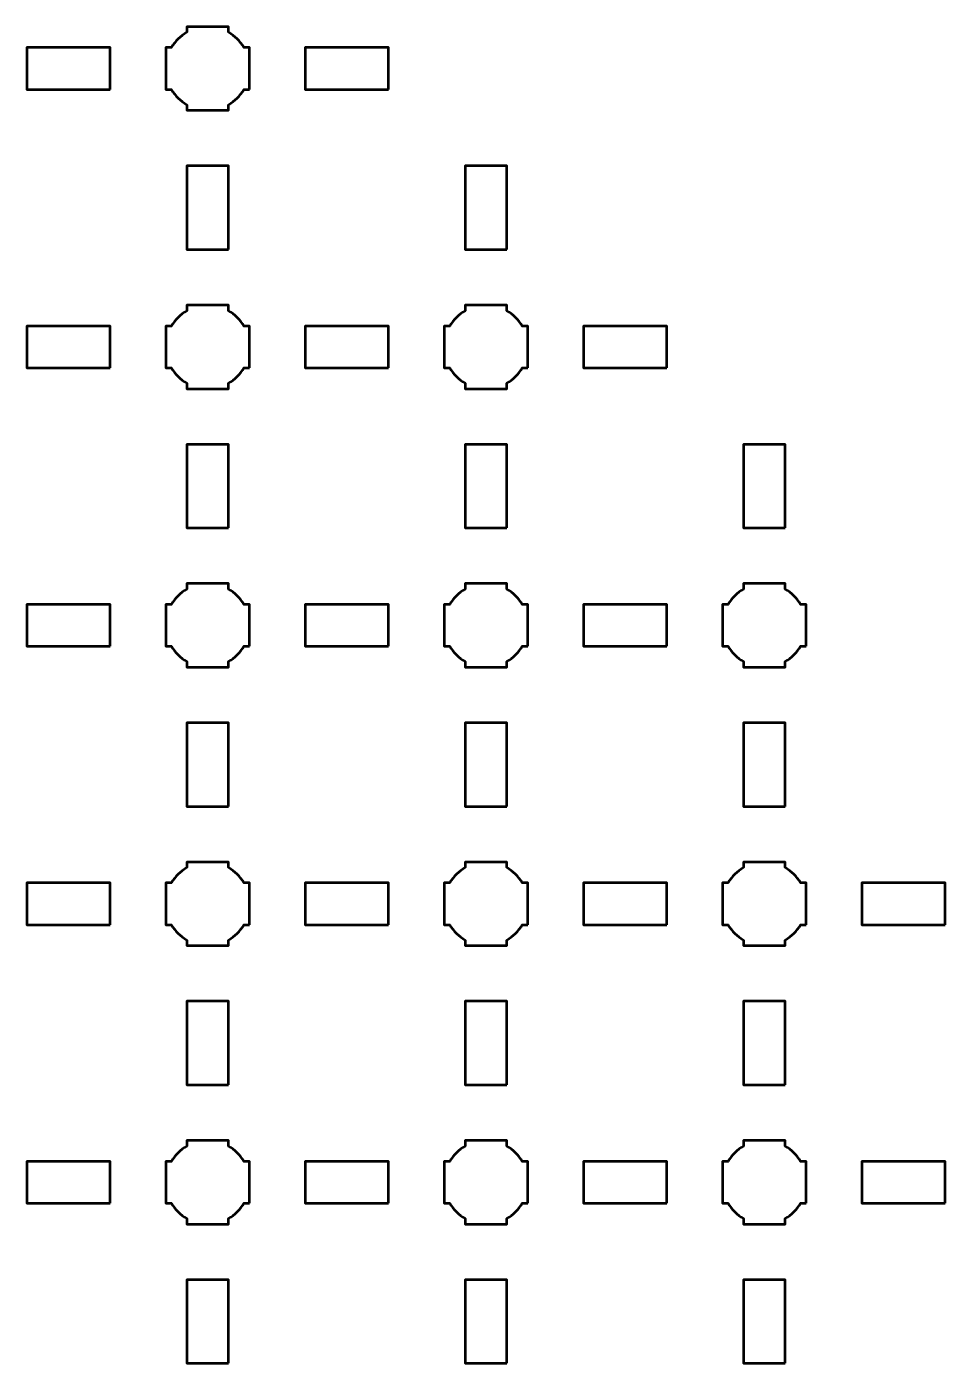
# Model space of a CAD drawing. Header units: centimetres. Extents: x -25.2 to 4.2, y -29.6 to -0.1.
# Drawn here: x -3.8 to 2.8, y -14.15 to -4.55 of the extents above; entities that cross this region are included whole.
import ezdxf

# ---------------------------------------------------------------- set-up
doc = ezdxf.new("R2010")
doc.units = ezdxf.units.CM
doc.header["$MEASUREMENT"] = 0
doc.layers.add('Layer 1', color=7, linetype='Continuous')

msp = doc.modelspace()

# ---------------------------------------------------------------- linework, layer by layer
at = {"layer": 'Layer 1', "lineweight": 53}
for points, knots in [([(-2.20002, -5), (-2.20002, -5), (-2.24017, -5), (-2.24017, -5), (-2.24017, -5), (-2.26652, -5.04553), (-2.30449, -5.0835), (-2.35002, -5.10985), (-2.35002, -5.10985), (-2.35002, -5.10985), (-2.35002, -5.15), (-2.35002, -5.15), (-2.35002, -5.15), (-2.35002, -5.15), (-2.50002, -5.15), (-2.50002, -5.15), (-2.50002, -5.15), (-2.50002, -5.15), (-2.65002, -5.15), (-2.65002, -5.15), (-2.65002, -5.15), (-2.65002, -5.15), (-2.65002, -5.10985), (-2.65002, -5.10985), (-2.65002, -5.10985), (-2.69555, -5.0835), (-2.73352, -5.04553), (-2.75987, -5), (-2.75987, -5), (-2.75987, -5), (-2.80002, -5), (-2.80002, -5), (-2.80002, -5), (-2.80002, -5), (-2.80002, -4.85), (-2.80002, -4.85), (-2.80002, -4.85), (-2.80002, -4.85), (-2.80002, -4.7), (-2.80002, -4.7), (-2.80002, -4.7), (-2.80002, -4.7), (-2.75987, -4.7), (-2.75987, -4.7), (-2.75987, -4.7), (-2.73352, -4.65447), (-2.69555, -4.6165), (-2.65002, -4.59015), (-2.65002, -4.59015), (-2.65002, -4.59015), (-2.65002, -4.55), (-2.65002, -4.55), (-2.65002, -4.55), (-2.65002, -4.55), (-2.50002, -4.55), (-2.50002, -4.55), (-2.50002, -4.55), (-2.50002, -4.55), (-2.35002, -4.55), (-2.35002, -4.55), (-2.35002, -4.55), (-2.35002, -4.55), (-2.35002, -4.59015), (-2.35002, -4.59015), (-2.35002, -4.59015), (-2.30449, -4.6165), (-2.26652, -4.65447), (-2.24017, -4.7), (-2.24017, -4.7), (-2.24017, -4.7), (-2.20002, -4.7), (-2.20002, -4.7), (-2.20002, -4.7), (-2.20002, -4.7), (-2.20002, -4.85), (-2.20002, -4.85), (-2.20002, -4.85), (-2.20002, -4.85), (-2.20002, -5), (-2.20002, -5)], [0, 0, 0, 0, 0.05, 0.05, 0.05, 0.05, 0.1, 0.1, 0.1, 0.1, 0.15, 0.15, 0.15, 0.15, 0.2, 0.2, 0.2, 0.2, 0.25, 0.25, 0.25, 0.25, 0.3, 0.3, 0.3, 0.3, 0.35, 0.35, 0.35, 0.35, 0.4, 0.4, 0.4, 0.4, 0.45, 0.45, 0.45, 0.45, 0.5, 0.5, 0.5, 0.5, 0.55, 0.55, 0.55, 0.55, 0.6, 0.6, 0.6, 0.6, 0.65, 0.65, 0.65, 0.65, 0.7, 0.7, 0.7, 0.7, 0.75, 0.75, 0.75, 0.75, 0.8, 0.8, 0.8, 0.8, 0.85, 0.85, 0.85, 0.85, 0.9, 0.9, 0.9, 0.9, 0.95, 0.95, 0.95, 0.95, 1, 1, 1, 1]), ([(-3.20002, -5), (-3.20002, -5), (-3.80002, -5), (-3.80002, -5), (-3.80002, -5), (-3.80002, -5), (-3.80002, -4.7), (-3.80002, -4.7), (-3.80002, -4.7), (-3.80002, -4.7), (-3.20002, -4.7), (-3.20002, -4.7), (-3.20002, -4.7), (-3.20002, -4.7), (-3.20002, -5), (-3.20002, -5)], [0, 0, 0, 0, 0.25, 0.25, 0.25, 0.25, 0.5, 0.5, 0.5, 0.5, 0.75, 0.75, 0.75, 0.75, 1, 1, 1, 1]), ([(-1.20002, -5), (-1.20002, -5), (-1.80002, -5), (-1.80002, -5), (-1.80002, -5), (-1.80002, -5), (-1.80002, -4.7), (-1.80002, -4.7), (-1.80002, -4.7), (-1.80002, -4.7), (-1.20002, -4.7), (-1.20002, -4.7), (-1.20002, -4.7), (-1.20002, -4.7), (-1.20002, -5), (-1.20002, -5)], [0, 0, 0, 0, 0.25, 0.25, 0.25, 0.25, 0.5, 0.5, 0.5, 0.5, 0.75, 0.75, 0.75, 0.75, 1, 1, 1, 1]), ([(-2.35002, -6.15), (-2.35002, -6.15), (-2.65002, -6.15), (-2.65002, -6.15), (-2.65002, -6.15), (-2.65002, -6.15), (-2.65002, -5.55), (-2.65002, -5.55), (-2.65002, -5.55), (-2.65002, -5.55), (-2.35002, -5.55), (-2.35002, -5.55), (-2.35002, -5.55), (-2.35002, -5.55), (-2.35002, -6.15), (-2.35002, -6.15)], [0, 0, 0, 0, 0.25, 0.25, 0.25, 0.25, 0.5, 0.5, 0.5, 0.5, 0.75, 0.75, 0.75, 0.75, 1, 1, 1, 1]), ([(-0.35002, -6.15), (-0.35002, -6.15), (-0.65002, -6.15), (-0.65002, -6.15), (-0.65002, -6.15), (-0.65002, -6.15), (-0.65002, -5.55), (-0.65002, -5.55), (-0.65002, -5.55), (-0.65002, -5.55), (-0.35002, -5.55), (-0.35002, -5.55), (-0.35002, -5.55), (-0.35002, -5.55), (-0.35002, -6.15), (-0.35002, -6.15)], [0, 0, 0, 0, 0.25, 0.25, 0.25, 0.25, 0.5, 0.5, 0.5, 0.5, 0.75, 0.75, 0.75, 0.75, 1, 1, 1, 1]), ([(-2.20002, -7), (-2.20002, -7), (-2.24017, -7), (-2.24017, -7), (-2.24017, -7), (-2.26652, -7.04553), (-2.30449, -7.0835), (-2.35002, -7.10985), (-2.35002, -7.10985), (-2.35002, -7.10985), (-2.35002, -7.15), (-2.35002, -7.15), (-2.35002, -7.15), (-2.35002, -7.15), (-2.50002, -7.15), (-2.50002, -7.15), (-2.50002, -7.15), (-2.50002, -7.15), (-2.65002, -7.15), (-2.65002, -7.15), (-2.65002, -7.15), (-2.65002, -7.15), (-2.65002, -7.10985), (-2.65002, -7.10985), (-2.65002, -7.10985), (-2.69555, -7.0835), (-2.73352, -7.04553), (-2.75987, -7), (-2.75987, -7), (-2.75987, -7), (-2.80002, -7), (-2.80002, -7), (-2.80002, -7), (-2.80002, -7), (-2.80002, -6.85), (-2.80002, -6.85), (-2.80002, -6.85), (-2.80002, -6.85), (-2.80002, -6.7), (-2.80002, -6.7), (-2.80002, -6.7), (-2.80002, -6.7), (-2.75987, -6.7), (-2.75987, -6.7), (-2.75987, -6.7), (-2.73352, -6.65447), (-2.69555, -6.6165), (-2.65002, -6.59015), (-2.65002, -6.59015), (-2.65002, -6.59015), (-2.65002, -6.55), (-2.65002, -6.55), (-2.65002, -6.55), (-2.65002, -6.55), (-2.50002, -6.55), (-2.50002, -6.55), (-2.50002, -6.55), (-2.50002, -6.55), (-2.35002, -6.55), (-2.35002, -6.55), (-2.35002, -6.55), (-2.35002, -6.55), (-2.35002, -6.59015), (-2.35002, -6.59015), (-2.35002, -6.59015), (-2.30449, -6.6165), (-2.26652, -6.65447), (-2.24017, -6.7), (-2.24017, -6.7), (-2.24017, -6.7), (-2.20002, -6.7), (-2.20002, -6.7), (-2.20002, -6.7), (-2.20002, -6.7), (-2.20002, -6.85), (-2.20002, -6.85), (-2.20002, -6.85), (-2.20002, -6.85), (-2.20002, -7), (-2.20002, -7)], [0, 0, 0, 0, 0.05, 0.05, 0.05, 0.05, 0.1, 0.1, 0.1, 0.1, 0.15, 0.15, 0.15, 0.15, 0.2, 0.2, 0.2, 0.2, 0.25, 0.25, 0.25, 0.25, 0.3, 0.3, 0.3, 0.3, 0.35, 0.35, 0.35, 0.35, 0.4, 0.4, 0.4, 0.4, 0.45, 0.45, 0.45, 0.45, 0.5, 0.5, 0.5, 0.5, 0.55, 0.55, 0.55, 0.55, 0.6, 0.6, 0.6, 0.6, 0.65, 0.65, 0.65, 0.65, 0.7, 0.7, 0.7, 0.7, 0.75, 0.75, 0.75, 0.75, 0.8, 0.8, 0.8, 0.8, 0.85, 0.85, 0.85, 0.85, 0.9, 0.9, 0.9, 0.9, 0.95, 0.95, 0.95, 0.95, 1, 1, 1, 1]), ([(-0.20002, -7), (-0.20002, -7), (-0.24017, -7), (-0.24017, -7), (-0.24017, -7), (-0.26652, -7.04553), (-0.30449, -7.0835), (-0.35002, -7.10985), (-0.35002, -7.10985), (-0.35002, -7.10985), (-0.35002, -7.15), (-0.35002, -7.15), (-0.35002, -7.15), (-0.35002, -7.15), (-0.50002, -7.15), (-0.50002, -7.15), (-0.50002, -7.15), (-0.50002, -7.15), (-0.65002, -7.15), (-0.65002, -7.15), (-0.65002, -7.15), (-0.65002, -7.15), (-0.65002, -7.10985), (-0.65002, -7.10985), (-0.65002, -7.10985), (-0.69555, -7.0835), (-0.73352, -7.04553), (-0.75987, -7), (-0.75987, -7), (-0.75987, -7), (-0.80002, -7), (-0.80002, -7), (-0.80002, -7), (-0.80002, -7), (-0.80002, -6.85), (-0.80002, -6.85), (-0.80002, -6.85), (-0.80002, -6.85), (-0.80002, -6.7), (-0.80002, -6.7), (-0.80002, -6.7), (-0.80002, -6.7), (-0.75987, -6.7), (-0.75987, -6.7), (-0.75987, -6.7), (-0.73352, -6.65447), (-0.69555, -6.6165), (-0.65002, -6.59015), (-0.65002, -6.59015), (-0.65002, -6.59015), (-0.65002, -6.55), (-0.65002, -6.55), (-0.65002, -6.55), (-0.65002, -6.55), (-0.50002, -6.55), (-0.50002, -6.55), (-0.50002, -6.55), (-0.50002, -6.55), (-0.35002, -6.55), (-0.35002, -6.55), (-0.35002, -6.55), (-0.35002, -6.55), (-0.35002, -6.59015), (-0.35002, -6.59015), (-0.35002, -6.59015), (-0.30449, -6.6165), (-0.26652, -6.65447), (-0.24017, -6.7), (-0.24017, -6.7), (-0.24017, -6.7), (-0.20002, -6.7), (-0.20002, -6.7), (-0.20002, -6.7), (-0.20002, -6.7), (-0.20002, -6.85), (-0.20002, -6.85), (-0.20002, -6.85), (-0.20002, -6.85), (-0.20002, -7), (-0.20002, -7)], [0, 0, 0, 0, 0.05, 0.05, 0.05, 0.05, 0.1, 0.1, 0.1, 0.1, 0.15, 0.15, 0.15, 0.15, 0.2, 0.2, 0.2, 0.2, 0.25, 0.25, 0.25, 0.25, 0.3, 0.3, 0.3, 0.3, 0.35, 0.35, 0.35, 0.35, 0.4, 0.4, 0.4, 0.4, 0.45, 0.45, 0.45, 0.45, 0.5, 0.5, 0.5, 0.5, 0.55, 0.55, 0.55, 0.55, 0.6, 0.6, 0.6, 0.6, 0.65, 0.65, 0.65, 0.65, 0.7, 0.7, 0.7, 0.7, 0.75, 0.75, 0.75, 0.75, 0.8, 0.8, 0.8, 0.8, 0.85, 0.85, 0.85, 0.85, 0.9, 0.9, 0.9, 0.9, 0.95, 0.95, 0.95, 0.95, 1, 1, 1, 1]), ([(-3.20002, -7), (-3.20002, -7), (-3.80002, -7), (-3.80002, -7), (-3.80002, -7), (-3.80002, -7), (-3.80002, -6.7), (-3.80002, -6.7), (-3.80002, -6.7), (-3.80002, -6.7), (-3.20002, -6.7), (-3.20002, -6.7), (-3.20002, -6.7), (-3.20002, -6.7), (-3.20002, -7), (-3.20002, -7)], [0, 0, 0, 0, 0.25, 0.25, 0.25, 0.25, 0.5, 0.5, 0.5, 0.5, 0.75, 0.75, 0.75, 0.75, 1, 1, 1, 1]), ([(-1.20002, -7), (-1.20002, -7), (-1.80002, -7), (-1.80002, -7), (-1.80002, -7), (-1.80002, -7), (-1.80002, -6.7), (-1.80002, -6.7), (-1.80002, -6.7), (-1.80002, -6.7), (-1.20002, -6.7), (-1.20002, -6.7), (-1.20002, -6.7), (-1.20002, -6.7), (-1.20002, -7), (-1.20002, -7)], [0, 0, 0, 0, 0.25, 0.25, 0.25, 0.25, 0.5, 0.5, 0.5, 0.5, 0.75, 0.75, 0.75, 0.75, 1, 1, 1, 1]), ([(0.79998, -7), (0.79998, -7), (0.19998, -7), (0.19998, -7), (0.19998, -7), (0.19998, -7), (0.19998, -6.7), (0.19998, -6.7), (0.19998, -6.7), (0.19998, -6.7), (0.79998, -6.7), (0.79998, -6.7), (0.79998, -6.7), (0.79998, -6.7), (0.79998, -7), (0.79998, -7)], [0, 0, 0, 0, 0.25, 0.25, 0.25, 0.25, 0.5, 0.5, 0.5, 0.5, 0.75, 0.75, 0.75, 0.75, 1, 1, 1, 1]), ([(-2.35002, -8.15), (-2.35002, -8.15), (-2.65002, -8.15), (-2.65002, -8.15), (-2.65002, -8.15), (-2.65002, -8.15), (-2.65002, -7.55), (-2.65002, -7.55), (-2.65002, -7.55), (-2.65002, -7.55), (-2.35002, -7.55), (-2.35002, -7.55), (-2.35002, -7.55), (-2.35002, -7.55), (-2.35002, -8.15), (-2.35002, -8.15)], [0, 0, 0, 0, 0.25, 0.25, 0.25, 0.25, 0.5, 0.5, 0.5, 0.5, 0.75, 0.75, 0.75, 0.75, 1, 1, 1, 1]), ([(-0.35002, -8.15), (-0.35002, -8.15), (-0.65002, -8.15), (-0.65002, -8.15), (-0.65002, -8.15), (-0.65002, -8.15), (-0.65002, -7.55), (-0.65002, -7.55), (-0.65002, -7.55), (-0.65002, -7.55), (-0.35002, -7.55), (-0.35002, -7.55), (-0.35002, -7.55), (-0.35002, -7.55), (-0.35002, -8.15), (-0.35002, -8.15)], [0, 0, 0, 0, 0.25, 0.25, 0.25, 0.25, 0.5, 0.5, 0.5, 0.5, 0.75, 0.75, 0.75, 0.75, 1, 1, 1, 1]), ([(1.64998, -8.15), (1.64998, -8.15), (1.34998, -8.15), (1.34998, -8.15), (1.34998, -8.15), (1.34998, -8.15), (1.34998, -7.55), (1.34998, -7.55), (1.34998, -7.55), (1.34998, -7.55), (1.64998, -7.55), (1.64998, -7.55), (1.64998, -7.55), (1.64998, -7.55), (1.64998, -8.15), (1.64998, -8.15)], [0, 0, 0, 0, 0.25, 0.25, 0.25, 0.25, 0.5, 0.5, 0.5, 0.5, 0.75, 0.75, 0.75, 0.75, 1, 1, 1, 1]), ([(-2.20002, -9), (-2.20002, -9), (-2.24017, -9), (-2.24017, -9), (-2.24017, -9), (-2.26652, -9.04553), (-2.30449, -9.0835), (-2.35002, -9.10985), (-2.35002, -9.10985), (-2.35002, -9.10985), (-2.35002, -9.15), (-2.35002, -9.15), (-2.35002, -9.15), (-2.35002, -9.15), (-2.50002, -9.15), (-2.50002, -9.15), (-2.50002, -9.15), (-2.50002, -9.15), (-2.65002, -9.15), (-2.65002, -9.15), (-2.65002, -9.15), (-2.65002, -9.15), (-2.65002, -9.10985), (-2.65002, -9.10985), (-2.65002, -9.10985), (-2.69555, -9.0835), (-2.73352, -9.04553), (-2.75987, -9), (-2.75987, -9), (-2.75987, -9), (-2.80002, -9), (-2.80002, -9), (-2.80002, -9), (-2.80002, -9), (-2.80002, -8.85), (-2.80002, -8.85), (-2.80002, -8.85), (-2.80002, -8.85), (-2.80002, -8.7), (-2.80002, -8.7), (-2.80002, -8.7), (-2.80002, -8.7), (-2.75987, -8.7), (-2.75987, -8.7), (-2.75987, -8.7), (-2.73352, -8.65447), (-2.69555, -8.6165), (-2.65002, -8.59015), (-2.65002, -8.59015), (-2.65002, -8.59015), (-2.65002, -8.55), (-2.65002, -8.55), (-2.65002, -8.55), (-2.65002, -8.55), (-2.50002, -8.55), (-2.50002, -8.55), (-2.50002, -8.55), (-2.50002, -8.55), (-2.35002, -8.55), (-2.35002, -8.55), (-2.35002, -8.55), (-2.35002, -8.55), (-2.35002, -8.59015), (-2.35002, -8.59015), (-2.35002, -8.59015), (-2.30449, -8.6165), (-2.26652, -8.65447), (-2.24017, -8.7), (-2.24017, -8.7), (-2.24017, -8.7), (-2.20002, -8.7), (-2.20002, -8.7), (-2.20002, -8.7), (-2.20002, -8.7), (-2.20002, -8.85), (-2.20002, -8.85), (-2.20002, -8.85), (-2.20002, -8.85), (-2.20002, -9), (-2.20002, -9)], [0, 0, 0, 0, 0.05, 0.05, 0.05, 0.05, 0.1, 0.1, 0.1, 0.1, 0.15, 0.15, 0.15, 0.15, 0.2, 0.2, 0.2, 0.2, 0.25, 0.25, 0.25, 0.25, 0.3, 0.3, 0.3, 0.3, 0.35, 0.35, 0.35, 0.35, 0.4, 0.4, 0.4, 0.4, 0.45, 0.45, 0.45, 0.45, 0.5, 0.5, 0.5, 0.5, 0.55, 0.55, 0.55, 0.55, 0.6, 0.6, 0.6, 0.6, 0.65, 0.65, 0.65, 0.65, 0.7, 0.7, 0.7, 0.7, 0.75, 0.75, 0.75, 0.75, 0.8, 0.8, 0.8, 0.8, 0.85, 0.85, 0.85, 0.85, 0.9, 0.9, 0.9, 0.9, 0.95, 0.95, 0.95, 0.95, 1, 1, 1, 1]), ([(-0.20002, -9), (-0.20002, -9), (-0.24017, -9), (-0.24017, -9), (-0.24017, -9), (-0.26652, -9.04553), (-0.30449, -9.0835), (-0.35002, -9.10985), (-0.35002, -9.10985), (-0.35002, -9.10985), (-0.35002, -9.15), (-0.35002, -9.15), (-0.35002, -9.15), (-0.35002, -9.15), (-0.50002, -9.15), (-0.50002, -9.15), (-0.50002, -9.15), (-0.50002, -9.15), (-0.65002, -9.15), (-0.65002, -9.15), (-0.65002, -9.15), (-0.65002, -9.15), (-0.65002, -9.10985), (-0.65002, -9.10985), (-0.65002, -9.10985), (-0.69555, -9.0835), (-0.73352, -9.04553), (-0.75987, -9), (-0.75987, -9), (-0.75987, -9), (-0.80002, -9), (-0.80002, -9), (-0.80002, -9), (-0.80002, -9), (-0.80002, -8.85), (-0.80002, -8.85), (-0.80002, -8.85), (-0.80002, -8.85), (-0.80002, -8.7), (-0.80002, -8.7), (-0.80002, -8.7), (-0.80002, -8.7), (-0.75987, -8.7), (-0.75987, -8.7), (-0.75987, -8.7), (-0.73352, -8.65447), (-0.69555, -8.6165), (-0.65002, -8.59015), (-0.65002, -8.59015), (-0.65002, -8.59015), (-0.65002, -8.55), (-0.65002, -8.55), (-0.65002, -8.55), (-0.65002, -8.55), (-0.50002, -8.55), (-0.50002, -8.55), (-0.50002, -8.55), (-0.50002, -8.55), (-0.35002, -8.55), (-0.35002, -8.55), (-0.35002, -8.55), (-0.35002, -8.55), (-0.35002, -8.59015), (-0.35002, -8.59015), (-0.35002, -8.59015), (-0.30449, -8.6165), (-0.26652, -8.65447), (-0.24017, -8.7), (-0.24017, -8.7), (-0.24017, -8.7), (-0.20002, -8.7), (-0.20002, -8.7), (-0.20002, -8.7), (-0.20002, -8.7), (-0.20002, -8.85), (-0.20002, -8.85), (-0.20002, -8.85), (-0.20002, -8.85), (-0.20002, -9), (-0.20002, -9)], [0, 0, 0, 0, 0.05, 0.05, 0.05, 0.05, 0.1, 0.1, 0.1, 0.1, 0.15, 0.15, 0.15, 0.15, 0.2, 0.2, 0.2, 0.2, 0.25, 0.25, 0.25, 0.25, 0.3, 0.3, 0.3, 0.3, 0.35, 0.35, 0.35, 0.35, 0.4, 0.4, 0.4, 0.4, 0.45, 0.45, 0.45, 0.45, 0.5, 0.5, 0.5, 0.5, 0.55, 0.55, 0.55, 0.55, 0.6, 0.6, 0.6, 0.6, 0.65, 0.65, 0.65, 0.65, 0.7, 0.7, 0.7, 0.7, 0.75, 0.75, 0.75, 0.75, 0.8, 0.8, 0.8, 0.8, 0.85, 0.85, 0.85, 0.85, 0.9, 0.9, 0.9, 0.9, 0.95, 0.95, 0.95, 0.95, 1, 1, 1, 1]), ([(1.79998, -9), (1.79998, -9), (1.75983, -9), (1.75983, -9), (1.75983, -9), (1.73348, -9.04553), (1.69551, -9.0835), (1.64998, -9.10985), (1.64998, -9.10985), (1.64998, -9.10985), (1.64998, -9.15), (1.64998, -9.15), (1.64998, -9.15), (1.64998, -9.15), (1.49998, -9.15), (1.49998, -9.15), (1.49998, -9.15), (1.49998, -9.15), (1.34998, -9.15), (1.34998, -9.15), (1.34998, -9.15), (1.34998, -9.15), (1.34998, -9.10985), (1.34998, -9.10985), (1.34998, -9.10985), (1.30445, -9.0835), (1.26648, -9.04553), (1.24013, -9), (1.24013, -9), (1.24013, -9), (1.19998, -9), (1.19998, -9), (1.19998, -9), (1.19998, -9), (1.19998, -8.85), (1.19998, -8.85), (1.19998, -8.85), (1.19998, -8.85), (1.19998, -8.7), (1.19998, -8.7), (1.19998, -8.7), (1.19998, -8.7), (1.24013, -8.7), (1.24013, -8.7), (1.24013, -8.7), (1.26648, -8.65447), (1.30445, -8.6165), (1.34998, -8.59015), (1.34998, -8.59015), (1.34998, -8.59015), (1.34998, -8.55), (1.34998, -8.55), (1.34998, -8.55), (1.34998, -8.55), (1.49998, -8.55), (1.49998, -8.55), (1.49998, -8.55), (1.49998, -8.55), (1.64998, -8.55), (1.64998, -8.55), (1.64998, -8.55), (1.64998, -8.55), (1.64998, -8.59015), (1.64998, -8.59015), (1.64998, -8.59015), (1.69551, -8.6165), (1.73348, -8.65447), (1.75983, -8.7), (1.75983, -8.7), (1.75983, -8.7), (1.79998, -8.7), (1.79998, -8.7), (1.79998, -8.7), (1.79998, -8.7), (1.79998, -8.85), (1.79998, -8.85), (1.79998, -8.85), (1.79998, -8.85), (1.79998, -9), (1.79998, -9)], [0, 0, 0, 0, 0.05, 0.05, 0.05, 0.05, 0.1, 0.1, 0.1, 0.1, 0.15, 0.15, 0.15, 0.15, 0.2, 0.2, 0.2, 0.2, 0.25, 0.25, 0.25, 0.25, 0.3, 0.3, 0.3, 0.3, 0.35, 0.35, 0.35, 0.35, 0.4, 0.4, 0.4, 0.4, 0.45, 0.45, 0.45, 0.45, 0.5, 0.5, 0.5, 0.5, 0.55, 0.55, 0.55, 0.55, 0.6, 0.6, 0.6, 0.6, 0.65, 0.65, 0.65, 0.65, 0.7, 0.7, 0.7, 0.7, 0.75, 0.75, 0.75, 0.75, 0.8, 0.8, 0.8, 0.8, 0.85, 0.85, 0.85, 0.85, 0.9, 0.9, 0.9, 0.9, 0.95, 0.95, 0.95, 0.95, 1, 1, 1, 1]), ([(-3.20002, -9), (-3.20002, -9), (-3.80002, -9), (-3.80002, -9), (-3.80002, -9), (-3.80002, -9), (-3.80002, -8.7), (-3.80002, -8.7), (-3.80002, -8.7), (-3.80002, -8.7), (-3.20002, -8.7), (-3.20002, -8.7), (-3.20002, -8.7), (-3.20002, -8.7), (-3.20002, -9), (-3.20002, -9)], [0, 0, 0, 0, 0.25, 0.25, 0.25, 0.25, 0.5, 0.5, 0.5, 0.5, 0.75, 0.75, 0.75, 0.75, 1, 1, 1, 1]), ([(-1.20002, -9), (-1.20002, -9), (-1.80002, -9), (-1.80002, -9), (-1.80002, -9), (-1.80002, -9), (-1.80002, -8.7), (-1.80002, -8.7), (-1.80002, -8.7), (-1.80002, -8.7), (-1.20002, -8.7), (-1.20002, -8.7), (-1.20002, -8.7), (-1.20002, -8.7), (-1.20002, -9), (-1.20002, -9)], [0, 0, 0, 0, 0.25, 0.25, 0.25, 0.25, 0.5, 0.5, 0.5, 0.5, 0.75, 0.75, 0.75, 0.75, 1, 1, 1, 1]), ([(0.79998, -9), (0.79998, -9), (0.19998, -9), (0.19998, -9), (0.19998, -9), (0.19998, -9), (0.19998, -8.7), (0.19998, -8.7), (0.19998, -8.7), (0.19998, -8.7), (0.79998, -8.7), (0.79998, -8.7), (0.79998, -8.7), (0.79998, -8.7), (0.79998, -9), (0.79998, -9)], [0, 0, 0, 0, 0.25, 0.25, 0.25, 0.25, 0.5, 0.5, 0.5, 0.5, 0.75, 0.75, 0.75, 0.75, 1, 1, 1, 1]), ([(-2.35002, -10.15), (-2.35002, -10.15), (-2.65002, -10.15), (-2.65002, -10.15), (-2.65002, -10.15), (-2.65002, -10.15), (-2.65002, -9.55), (-2.65002, -9.55), (-2.65002, -9.55), (-2.65002, -9.55), (-2.35002, -9.55), (-2.35002, -9.55), (-2.35002, -9.55), (-2.35002, -9.55), (-2.35002, -10.15), (-2.35002, -10.15)], [0, 0, 0, 0, 0.25, 0.25, 0.25, 0.25, 0.5, 0.5, 0.5, 0.5, 0.75, 0.75, 0.75, 0.75, 1, 1, 1, 1]), ([(-0.35002, -10.15), (-0.35002, -10.15), (-0.65002, -10.15), (-0.65002, -10.15), (-0.65002, -10.15), (-0.65002, -10.15), (-0.65002, -9.55), (-0.65002, -9.55), (-0.65002, -9.55), (-0.65002, -9.55), (-0.35002, -9.55), (-0.35002, -9.55), (-0.35002, -9.55), (-0.35002, -9.55), (-0.35002, -10.15), (-0.35002, -10.15)], [0, 0, 0, 0, 0.25, 0.25, 0.25, 0.25, 0.5, 0.5, 0.5, 0.5, 0.75, 0.75, 0.75, 0.75, 1, 1, 1, 1]), ([(1.64998, -10.15), (1.64998, -10.15), (1.34998, -10.15), (1.34998, -10.15), (1.34998, -10.15), (1.34998, -10.15), (1.34998, -9.55), (1.34998, -9.55), (1.34998, -9.55), (1.34998, -9.55), (1.64998, -9.55), (1.64998, -9.55), (1.64998, -9.55), (1.64998, -9.55), (1.64998, -10.15), (1.64998, -10.15)], [0, 0, 0, 0, 0.25, 0.25, 0.25, 0.25, 0.5, 0.5, 0.5, 0.5, 0.75, 0.75, 0.75, 0.75, 1, 1, 1, 1]), ([(-2.20002, -11), (-2.20002, -11), (-2.24017, -11), (-2.24017, -11), (-2.24017, -11), (-2.26652, -11.04553), (-2.30449, -11.0835), (-2.35002, -11.10985), (-2.35002, -11.10985), (-2.35002, -11.10985), (-2.35002, -11.15), (-2.35002, -11.15), (-2.35002, -11.15), (-2.35002, -11.15), (-2.50002, -11.15), (-2.50002, -11.15), (-2.50002, -11.15), (-2.50002, -11.15), (-2.65002, -11.15), (-2.65002, -11.15), (-2.65002, -11.15), (-2.65002, -11.15), (-2.65002, -11.10985), (-2.65002, -11.10985), (-2.65002, -11.10985), (-2.69555, -11.0835), (-2.73352, -11.04553), (-2.75987, -11), (-2.75987, -11), (-2.75987, -11), (-2.80002, -11), (-2.80002, -11), (-2.80002, -11), (-2.80002, -11), (-2.80002, -10.85), (-2.80002, -10.85), (-2.80002, -10.85), (-2.80002, -10.85), (-2.80002, -10.7), (-2.80002, -10.7), (-2.80002, -10.7), (-2.80002, -10.7), (-2.75987, -10.7), (-2.75987, -10.7), (-2.75987, -10.7), (-2.73352, -10.65447), (-2.69555, -10.6165), (-2.65002, -10.59015), (-2.65002, -10.59015), (-2.65002, -10.59015), (-2.65002, -10.55), (-2.65002, -10.55), (-2.65002, -10.55), (-2.65002, -10.55), (-2.50002, -10.55), (-2.50002, -10.55), (-2.50002, -10.55), (-2.50002, -10.55), (-2.35002, -10.55), (-2.35002, -10.55), (-2.35002, -10.55), (-2.35002, -10.55), (-2.35002, -10.59015), (-2.35002, -10.59015), (-2.35002, -10.59015), (-2.30449, -10.6165), (-2.26652, -10.65447), (-2.24017, -10.7), (-2.24017, -10.7), (-2.24017, -10.7), (-2.20002, -10.7), (-2.20002, -10.7), (-2.20002, -10.7), (-2.20002, -10.7), (-2.20002, -10.85), (-2.20002, -10.85), (-2.20002, -10.85), (-2.20002, -10.85), (-2.20002, -11), (-2.20002, -11)], [0, 0, 0, 0, 0.05, 0.05, 0.05, 0.05, 0.1, 0.1, 0.1, 0.1, 0.15, 0.15, 0.15, 0.15, 0.2, 0.2, 0.2, 0.2, 0.25, 0.25, 0.25, 0.25, 0.3, 0.3, 0.3, 0.3, 0.35, 0.35, 0.35, 0.35, 0.4, 0.4, 0.4, 0.4, 0.45, 0.45, 0.45, 0.45, 0.5, 0.5, 0.5, 0.5, 0.55, 0.55, 0.55, 0.55, 0.6, 0.6, 0.6, 0.6, 0.65, 0.65, 0.65, 0.65, 0.7, 0.7, 0.7, 0.7, 0.75, 0.75, 0.75, 0.75, 0.8, 0.8, 0.8, 0.8, 0.85, 0.85, 0.85, 0.85, 0.9, 0.9, 0.9, 0.9, 0.95, 0.95, 0.95, 0.95, 1, 1, 1, 1]), ([(-0.20002, -11), (-0.20002, -11), (-0.24017, -11), (-0.24017, -11), (-0.24017, -11), (-0.26652, -11.04553), (-0.30449, -11.0835), (-0.35002, -11.10985), (-0.35002, -11.10985), (-0.35002, -11.10985), (-0.35002, -11.15), (-0.35002, -11.15), (-0.35002, -11.15), (-0.35002, -11.15), (-0.50002, -11.15), (-0.50002, -11.15), (-0.50002, -11.15), (-0.50002, -11.15), (-0.65002, -11.15), (-0.65002, -11.15), (-0.65002, -11.15), (-0.65002, -11.15), (-0.65002, -11.10985), (-0.65002, -11.10985), (-0.65002, -11.10985), (-0.69555, -11.0835), (-0.73352, -11.04553), (-0.75987, -11), (-0.75987, -11), (-0.75987, -11), (-0.80002, -11), (-0.80002, -11), (-0.80002, -11), (-0.80002, -11), (-0.80002, -10.85), (-0.80002, -10.85), (-0.80002, -10.85), (-0.80002, -10.85), (-0.80002, -10.7), (-0.80002, -10.7), (-0.80002, -10.7), (-0.80002, -10.7), (-0.75987, -10.7), (-0.75987, -10.7), (-0.75987, -10.7), (-0.73352, -10.65447), (-0.69555, -10.6165), (-0.65002, -10.59015), (-0.65002, -10.59015), (-0.65002, -10.59015), (-0.65002, -10.55), (-0.65002, -10.55), (-0.65002, -10.55), (-0.65002, -10.55), (-0.50002, -10.55), (-0.50002, -10.55), (-0.50002, -10.55), (-0.50002, -10.55), (-0.35002, -10.55), (-0.35002, -10.55), (-0.35002, -10.55), (-0.35002, -10.55), (-0.35002, -10.59015), (-0.35002, -10.59015), (-0.35002, -10.59015), (-0.30449, -10.6165), (-0.26652, -10.65447), (-0.24017, -10.7), (-0.24017, -10.7), (-0.24017, -10.7), (-0.20002, -10.7), (-0.20002, -10.7), (-0.20002, -10.7), (-0.20002, -10.7), (-0.20002, -10.85), (-0.20002, -10.85), (-0.20002, -10.85), (-0.20002, -10.85), (-0.20002, -11), (-0.20002, -11)], [0, 0, 0, 0, 0.05, 0.05, 0.05, 0.05, 0.1, 0.1, 0.1, 0.1, 0.15, 0.15, 0.15, 0.15, 0.2, 0.2, 0.2, 0.2, 0.25, 0.25, 0.25, 0.25, 0.3, 0.3, 0.3, 0.3, 0.35, 0.35, 0.35, 0.35, 0.4, 0.4, 0.4, 0.4, 0.45, 0.45, 0.45, 0.45, 0.5, 0.5, 0.5, 0.5, 0.55, 0.55, 0.55, 0.55, 0.6, 0.6, 0.6, 0.6, 0.65, 0.65, 0.65, 0.65, 0.7, 0.7, 0.7, 0.7, 0.75, 0.75, 0.75, 0.75, 0.8, 0.8, 0.8, 0.8, 0.85, 0.85, 0.85, 0.85, 0.9, 0.9, 0.9, 0.9, 0.95, 0.95, 0.95, 0.95, 1, 1, 1, 1]), ([(1.79998, -11), (1.79998, -11), (1.75983, -11), (1.75983, -11), (1.75983, -11), (1.73348, -11.04553), (1.69551, -11.0835), (1.64998, -11.10985), (1.64998, -11.10985), (1.64998, -11.10985), (1.64998, -11.15), (1.64998, -11.15), (1.64998, -11.15), (1.64998, -11.15), (1.49998, -11.15), (1.49998, -11.15), (1.49998, -11.15), (1.49998, -11.15), (1.34998, -11.15), (1.34998, -11.15), (1.34998, -11.15), (1.34998, -11.15), (1.34998, -11.10985), (1.34998, -11.10985), (1.34998, -11.10985), (1.30445, -11.0835), (1.26648, -11.04553), (1.24013, -11), (1.24013, -11), (1.24013, -11), (1.19998, -11), (1.19998, -11), (1.19998, -11), (1.19998, -11), (1.19998, -10.85), (1.19998, -10.85), (1.19998, -10.85), (1.19998, -10.85), (1.19998, -10.7), (1.19998, -10.7), (1.19998, -10.7), (1.19998, -10.7), (1.24013, -10.7), (1.24013, -10.7), (1.24013, -10.7), (1.26648, -10.65447), (1.30445, -10.6165), (1.34998, -10.59015), (1.34998, -10.59015), (1.34998, -10.59015), (1.34998, -10.55), (1.34998, -10.55), (1.34998, -10.55), (1.34998, -10.55), (1.49998, -10.55), (1.49998, -10.55), (1.49998, -10.55), (1.49998, -10.55), (1.64998, -10.55), (1.64998, -10.55), (1.64998, -10.55), (1.64998, -10.55), (1.64998, -10.59015), (1.64998, -10.59015), (1.64998, -10.59015), (1.69551, -10.6165), (1.73348, -10.65447), (1.75983, -10.7), (1.75983, -10.7), (1.75983, -10.7), (1.79998, -10.7), (1.79998, -10.7), (1.79998, -10.7), (1.79998, -10.7), (1.79998, -10.85), (1.79998, -10.85), (1.79998, -10.85), (1.79998, -10.85), (1.79998, -11), (1.79998, -11)], [0, 0, 0, 0, 0.05, 0.05, 0.05, 0.05, 0.1, 0.1, 0.1, 0.1, 0.15, 0.15, 0.15, 0.15, 0.2, 0.2, 0.2, 0.2, 0.25, 0.25, 0.25, 0.25, 0.3, 0.3, 0.3, 0.3, 0.35, 0.35, 0.35, 0.35, 0.4, 0.4, 0.4, 0.4, 0.45, 0.45, 0.45, 0.45, 0.5, 0.5, 0.5, 0.5, 0.55, 0.55, 0.55, 0.55, 0.6, 0.6, 0.6, 0.6, 0.65, 0.65, 0.65, 0.65, 0.7, 0.7, 0.7, 0.7, 0.75, 0.75, 0.75, 0.75, 0.8, 0.8, 0.8, 0.8, 0.85, 0.85, 0.85, 0.85, 0.9, 0.9, 0.9, 0.9, 0.95, 0.95, 0.95, 0.95, 1, 1, 1, 1]), ([(-3.20002, -11), (-3.20002, -11), (-3.80002, -11), (-3.80002, -11), (-3.80002, -11), (-3.80002, -11), (-3.80002, -10.7), (-3.80002, -10.7), (-3.80002, -10.7), (-3.80002, -10.7), (-3.20002, -10.7), (-3.20002, -10.7), (-3.20002, -10.7), (-3.20002, -10.7), (-3.20002, -11), (-3.20002, -11)], [0, 0, 0, 0, 0.25, 0.25, 0.25, 0.25, 0.5, 0.5, 0.5, 0.5, 0.75, 0.75, 0.75, 0.75, 1, 1, 1, 1]), ([(-1.20002, -11), (-1.20002, -11), (-1.80002, -11), (-1.80002, -11), (-1.80002, -11), (-1.80002, -11), (-1.80002, -10.7), (-1.80002, -10.7), (-1.80002, -10.7), (-1.80002, -10.7), (-1.20002, -10.7), (-1.20002, -10.7), (-1.20002, -10.7), (-1.20002, -10.7), (-1.20002, -11), (-1.20002, -11)], [0, 0, 0, 0, 0.25, 0.25, 0.25, 0.25, 0.5, 0.5, 0.5, 0.5, 0.75, 0.75, 0.75, 0.75, 1, 1, 1, 1]), ([(0.79998, -11), (0.79998, -11), (0.19998, -11), (0.19998, -11), (0.19998, -11), (0.19998, -11), (0.19998, -10.7), (0.19998, -10.7), (0.19998, -10.7), (0.19998, -10.7), (0.79998, -10.7), (0.79998, -10.7), (0.79998, -10.7), (0.79998, -10.7), (0.79998, -11), (0.79998, -11)], [0, 0, 0, 0, 0.25, 0.25, 0.25, 0.25, 0.5, 0.5, 0.5, 0.5, 0.75, 0.75, 0.75, 0.75, 1, 1, 1, 1]), ([(2.79998, -11), (2.79998, -11), (2.19998, -11), (2.19998, -11), (2.19998, -11), (2.19998, -11), (2.19998, -10.7), (2.19998, -10.7), (2.19998, -10.7), (2.19998, -10.7), (2.79998, -10.7), (2.79998, -10.7), (2.79998, -10.7), (2.79998, -10.7), (2.79998, -11), (2.79998, -11)], [0, 0, 0, 0, 0.25, 0.25, 0.25, 0.25, 0.5, 0.5, 0.5, 0.5, 0.75, 0.75, 0.75, 0.75, 1, 1, 1, 1]), ([(-2.35002, -12.15), (-2.35002, -12.15), (-2.65002, -12.15), (-2.65002, -12.15), (-2.65002, -12.15), (-2.65002, -12.15), (-2.65002, -11.55), (-2.65002, -11.55), (-2.65002, -11.55), (-2.65002, -11.55), (-2.35002, -11.55), (-2.35002, -11.55), (-2.35002, -11.55), (-2.35002, -11.55), (-2.35002, -12.15), (-2.35002, -12.15)], [0, 0, 0, 0, 0.25, 0.25, 0.25, 0.25, 0.5, 0.5, 0.5, 0.5, 0.75, 0.75, 0.75, 0.75, 1, 1, 1, 1]), ([(-0.35002, -12.15), (-0.35002, -12.15), (-0.65002, -12.15), (-0.65002, -12.15), (-0.65002, -12.15), (-0.65002, -12.15), (-0.65002, -11.55), (-0.65002, -11.55), (-0.65002, -11.55), (-0.65002, -11.55), (-0.35002, -11.55), (-0.35002, -11.55), (-0.35002, -11.55), (-0.35002, -11.55), (-0.35002, -12.15), (-0.35002, -12.15)], [0, 0, 0, 0, 0.25, 0.25, 0.25, 0.25, 0.5, 0.5, 0.5, 0.5, 0.75, 0.75, 0.75, 0.75, 1, 1, 1, 1]), ([(1.64998, -12.15), (1.64998, -12.15), (1.34998, -12.15), (1.34998, -12.15), (1.34998, -12.15), (1.34998, -12.15), (1.34998, -11.55), (1.34998, -11.55), (1.34998, -11.55), (1.34998, -11.55), (1.64998, -11.55), (1.64998, -11.55), (1.64998, -11.55), (1.64998, -11.55), (1.64998, -12.15), (1.64998, -12.15)], [0, 0, 0, 0, 0.25, 0.25, 0.25, 0.25, 0.5, 0.5, 0.5, 0.5, 0.75, 0.75, 0.75, 0.75, 1, 1, 1, 1]), ([(-2.20002, -13), (-2.20002, -13), (-2.24017, -13), (-2.24017, -13), (-2.24017, -13), (-2.26652, -13.04553), (-2.30449, -13.0835), (-2.35002, -13.10985), (-2.35002, -13.10985), (-2.35002, -13.10985), (-2.35002, -13.15), (-2.35002, -13.15), (-2.35002, -13.15), (-2.35002, -13.15), (-2.50002, -13.15), (-2.50002, -13.15), (-2.50002, -13.15), (-2.50002, -13.15), (-2.65002, -13.15), (-2.65002, -13.15), (-2.65002, -13.15), (-2.65002, -13.15), (-2.65002, -13.10985), (-2.65002, -13.10985), (-2.65002, -13.10985), (-2.69555, -13.0835), (-2.73352, -13.04553), (-2.75987, -13), (-2.75987, -13), (-2.75987, -13), (-2.80002, -13), (-2.80002, -13), (-2.80002, -13), (-2.80002, -13), (-2.80002, -12.85), (-2.80002, -12.85), (-2.80002, -12.85), (-2.80002, -12.85), (-2.80002, -12.7), (-2.80002, -12.7), (-2.80002, -12.7), (-2.80002, -12.7), (-2.75987, -12.7), (-2.75987, -12.7), (-2.75987, -12.7), (-2.73352, -12.65447), (-2.69555, -12.6165), (-2.65002, -12.59015), (-2.65002, -12.59015), (-2.65002, -12.59015), (-2.65002, -12.55), (-2.65002, -12.55), (-2.65002, -12.55), (-2.65002, -12.55), (-2.50002, -12.55), (-2.50002, -12.55), (-2.50002, -12.55), (-2.50002, -12.55), (-2.35002, -12.55), (-2.35002, -12.55), (-2.35002, -12.55), (-2.35002, -12.55), (-2.35002, -12.59015), (-2.35002, -12.59015), (-2.35002, -12.59015), (-2.30449, -12.6165), (-2.26652, -12.65447), (-2.24017, -12.7), (-2.24017, -12.7), (-2.24017, -12.7), (-2.20002, -12.7), (-2.20002, -12.7), (-2.20002, -12.7), (-2.20002, -12.7), (-2.20002, -12.85), (-2.20002, -12.85), (-2.20002, -12.85), (-2.20002, -12.85), (-2.20002, -13), (-2.20002, -13)], [0, 0, 0, 0, 0.05, 0.05, 0.05, 0.05, 0.1, 0.1, 0.1, 0.1, 0.15, 0.15, 0.15, 0.15, 0.2, 0.2, 0.2, 0.2, 0.25, 0.25, 0.25, 0.25, 0.3, 0.3, 0.3, 0.3, 0.35, 0.35, 0.35, 0.35, 0.4, 0.4, 0.4, 0.4, 0.45, 0.45, 0.45, 0.45, 0.5, 0.5, 0.5, 0.5, 0.55, 0.55, 0.55, 0.55, 0.6, 0.6, 0.6, 0.6, 0.65, 0.65, 0.65, 0.65, 0.7, 0.7, 0.7, 0.7, 0.75, 0.75, 0.75, 0.75, 0.8, 0.8, 0.8, 0.8, 0.85, 0.85, 0.85, 0.85, 0.9, 0.9, 0.9, 0.9, 0.95, 0.95, 0.95, 0.95, 1, 1, 1, 1]), ([(-0.20002, -13), (-0.20002, -13), (-0.24017, -13), (-0.24017, -13), (-0.24017, -13), (-0.26652, -13.04553), (-0.30449, -13.0835), (-0.35002, -13.10985), (-0.35002, -13.10985), (-0.35002, -13.10985), (-0.35002, -13.15), (-0.35002, -13.15), (-0.35002, -13.15), (-0.35002, -13.15), (-0.50002, -13.15), (-0.50002, -13.15), (-0.50002, -13.15), (-0.50002, -13.15), (-0.65002, -13.15), (-0.65002, -13.15), (-0.65002, -13.15), (-0.65002, -13.15), (-0.65002, -13.10985), (-0.65002, -13.10985), (-0.65002, -13.10985), (-0.69555, -13.0835), (-0.73352, -13.04553), (-0.75987, -13), (-0.75987, -13), (-0.75987, -13), (-0.80002, -13), (-0.80002, -13), (-0.80002, -13), (-0.80002, -13), (-0.80002, -12.85), (-0.80002, -12.85), (-0.80002, -12.85), (-0.80002, -12.85), (-0.80002, -12.7), (-0.80002, -12.7), (-0.80002, -12.7), (-0.80002, -12.7), (-0.75987, -12.7), (-0.75987, -12.7), (-0.75987, -12.7), (-0.73352, -12.65447), (-0.69555, -12.6165), (-0.65002, -12.59015), (-0.65002, -12.59015), (-0.65002, -12.59015), (-0.65002, -12.55), (-0.65002, -12.55), (-0.65002, -12.55), (-0.65002, -12.55), (-0.50002, -12.55), (-0.50002, -12.55), (-0.50002, -12.55), (-0.50002, -12.55), (-0.35002, -12.55), (-0.35002, -12.55), (-0.35002, -12.55), (-0.35002, -12.55), (-0.35002, -12.59015), (-0.35002, -12.59015), (-0.35002, -12.59015), (-0.30449, -12.6165), (-0.26652, -12.65447), (-0.24017, -12.7), (-0.24017, -12.7), (-0.24017, -12.7), (-0.20002, -12.7), (-0.20002, -12.7), (-0.20002, -12.7), (-0.20002, -12.7), (-0.20002, -12.85), (-0.20002, -12.85), (-0.20002, -12.85), (-0.20002, -12.85), (-0.20002, -13), (-0.20002, -13)], [0, 0, 0, 0, 0.05, 0.05, 0.05, 0.05, 0.1, 0.1, 0.1, 0.1, 0.15, 0.15, 0.15, 0.15, 0.2, 0.2, 0.2, 0.2, 0.25, 0.25, 0.25, 0.25, 0.3, 0.3, 0.3, 0.3, 0.35, 0.35, 0.35, 0.35, 0.4, 0.4, 0.4, 0.4, 0.45, 0.45, 0.45, 0.45, 0.5, 0.5, 0.5, 0.5, 0.55, 0.55, 0.55, 0.55, 0.6, 0.6, 0.6, 0.6, 0.65, 0.65, 0.65, 0.65, 0.7, 0.7, 0.7, 0.7, 0.75, 0.75, 0.75, 0.75, 0.8, 0.8, 0.8, 0.8, 0.85, 0.85, 0.85, 0.85, 0.9, 0.9, 0.9, 0.9, 0.95, 0.95, 0.95, 0.95, 1, 1, 1, 1]), ([(1.79998, -13), (1.79998, -13), (1.75983, -13), (1.75983, -13), (1.75983, -13), (1.73348, -13.04553), (1.69551, -13.0835), (1.64998, -13.10985), (1.64998, -13.10985), (1.64998, -13.10985), (1.64998, -13.15), (1.64998, -13.15), (1.64998, -13.15), (1.64998, -13.15), (1.49998, -13.15), (1.49998, -13.15), (1.49998, -13.15), (1.49998, -13.15), (1.34998, -13.15), (1.34998, -13.15), (1.34998, -13.15), (1.34998, -13.15), (1.34998, -13.10985), (1.34998, -13.10985), (1.34998, -13.10985), (1.30445, -13.0835), (1.26648, -13.04553), (1.24013, -13), (1.24013, -13), (1.24013, -13), (1.19998, -13), (1.19998, -13), (1.19998, -13), (1.19998, -13), (1.19998, -12.85), (1.19998, -12.85), (1.19998, -12.85), (1.19998, -12.85), (1.19998, -12.7), (1.19998, -12.7), (1.19998, -12.7), (1.19998, -12.7), (1.24013, -12.7), (1.24013, -12.7), (1.24013, -12.7), (1.26648, -12.65447), (1.30445, -12.6165), (1.34998, -12.59015), (1.34998, -12.59015), (1.34998, -12.59015), (1.34998, -12.55), (1.34998, -12.55), (1.34998, -12.55), (1.34998, -12.55), (1.49998, -12.55), (1.49998, -12.55), (1.49998, -12.55), (1.49998, -12.55), (1.64998, -12.55), (1.64998, -12.55), (1.64998, -12.55), (1.64998, -12.55), (1.64998, -12.59015), (1.64998, -12.59015), (1.64998, -12.59015), (1.69551, -12.6165), (1.73348, -12.65447), (1.75983, -12.7), (1.75983, -12.7), (1.75983, -12.7), (1.79998, -12.7), (1.79998, -12.7), (1.79998, -12.7), (1.79998, -12.7), (1.79998, -12.85), (1.79998, -12.85), (1.79998, -12.85), (1.79998, -12.85), (1.79998, -13), (1.79998, -13)], [0, 0, 0, 0, 0.05, 0.05, 0.05, 0.05, 0.1, 0.1, 0.1, 0.1, 0.15, 0.15, 0.15, 0.15, 0.2, 0.2, 0.2, 0.2, 0.25, 0.25, 0.25, 0.25, 0.3, 0.3, 0.3, 0.3, 0.35, 0.35, 0.35, 0.35, 0.4, 0.4, 0.4, 0.4, 0.45, 0.45, 0.45, 0.45, 0.5, 0.5, 0.5, 0.5, 0.55, 0.55, 0.55, 0.55, 0.6, 0.6, 0.6, 0.6, 0.65, 0.65, 0.65, 0.65, 0.7, 0.7, 0.7, 0.7, 0.75, 0.75, 0.75, 0.75, 0.8, 0.8, 0.8, 0.8, 0.85, 0.85, 0.85, 0.85, 0.9, 0.9, 0.9, 0.9, 0.95, 0.95, 0.95, 0.95, 1, 1, 1, 1]), ([(-3.20002, -13), (-3.20002, -13), (-3.80002, -13), (-3.80002, -13), (-3.80002, -13), (-3.80002, -13), (-3.80002, -12.7), (-3.80002, -12.7), (-3.80002, -12.7), (-3.80002, -12.7), (-3.20002, -12.7), (-3.20002, -12.7), (-3.20002, -12.7), (-3.20002, -12.7), (-3.20002, -13), (-3.20002, -13)], [0, 0, 0, 0, 0.25, 0.25, 0.25, 0.25, 0.5, 0.5, 0.5, 0.5, 0.75, 0.75, 0.75, 0.75, 1, 1, 1, 1]), ([(-1.20002, -13), (-1.20002, -13), (-1.80002, -13), (-1.80002, -13), (-1.80002, -13), (-1.80002, -13), (-1.80002, -12.7), (-1.80002, -12.7), (-1.80002, -12.7), (-1.80002, -12.7), (-1.20002, -12.7), (-1.20002, -12.7), (-1.20002, -12.7), (-1.20002, -12.7), (-1.20002, -13), (-1.20002, -13)], [0, 0, 0, 0, 0.25, 0.25, 0.25, 0.25, 0.5, 0.5, 0.5, 0.5, 0.75, 0.75, 0.75, 0.75, 1, 1, 1, 1]), ([(0.79998, -13), (0.79998, -13), (0.19998, -13), (0.19998, -13), (0.19998, -13), (0.19998, -13), (0.19998, -12.7), (0.19998, -12.7), (0.19998, -12.7), (0.19998, -12.7), (0.79998, -12.7), (0.79998, -12.7), (0.79998, -12.7), (0.79998, -12.7), (0.79998, -13), (0.79998, -13)], [0, 0, 0, 0, 0.25, 0.25, 0.25, 0.25, 0.5, 0.5, 0.5, 0.5, 0.75, 0.75, 0.75, 0.75, 1, 1, 1, 1]), ([(2.79998, -13), (2.79998, -13), (2.19998, -13), (2.19998, -13), (2.19998, -13), (2.19998, -13), (2.19998, -12.7), (2.19998, -12.7), (2.19998, -12.7), (2.19998, -12.7), (2.79998, -12.7), (2.79998, -12.7), (2.79998, -12.7), (2.79998, -12.7), (2.79998, -13), (2.79998, -13)], [0, 0, 0, 0, 0.25, 0.25, 0.25, 0.25, 0.5, 0.5, 0.5, 0.5, 0.75, 0.75, 0.75, 0.75, 1, 1, 1, 1]), ([(-2.35002, -14.15), (-2.35002, -14.15), (-2.65002, -14.15), (-2.65002, -14.15), (-2.65002, -14.15), (-2.65002, -14.15), (-2.65002, -13.55), (-2.65002, -13.55), (-2.65002, -13.55), (-2.65002, -13.55), (-2.35002, -13.55), (-2.35002, -13.55), (-2.35002, -13.55), (-2.35002, -13.55), (-2.35002, -14.15), (-2.35002, -14.15)], [0, 0, 0, 0, 0.25, 0.25, 0.25, 0.25, 0.5, 0.5, 0.5, 0.5, 0.75, 0.75, 0.75, 0.75, 1, 1, 1, 1]), ([(-0.35002, -14.15), (-0.35002, -14.15), (-0.65002, -14.15), (-0.65002, -14.15), (-0.65002, -14.15), (-0.65002, -14.15), (-0.65002, -13.55), (-0.65002, -13.55), (-0.65002, -13.55), (-0.65002, -13.55), (-0.35002, -13.55), (-0.35002, -13.55), (-0.35002, -13.55), (-0.35002, -13.55), (-0.35002, -14.15), (-0.35002, -14.15)], [0, 0, 0, 0, 0.25, 0.25, 0.25, 0.25, 0.5, 0.5, 0.5, 0.5, 0.75, 0.75, 0.75, 0.75, 1, 1, 1, 1]), ([(1.64998, -14.15), (1.64998, -14.15), (1.34998, -14.15), (1.34998, -14.15), (1.34998, -14.15), (1.34998, -14.15), (1.34998, -13.55), (1.34998, -13.55), (1.34998, -13.55), (1.34998, -13.55), (1.64998, -13.55), (1.64998, -13.55), (1.64998, -13.55), (1.64998, -13.55), (1.64998, -14.15), (1.64998, -14.15)], [0, 0, 0, 0, 0.25, 0.25, 0.25, 0.25, 0.5, 0.5, 0.5, 0.5, 0.75, 0.75, 0.75, 0.75, 1, 1, 1, 1])]:
    msp.add_open_spline(points, degree=3, knots=knots, dxfattribs=at)

doc.saveas('drawing.dxf')
